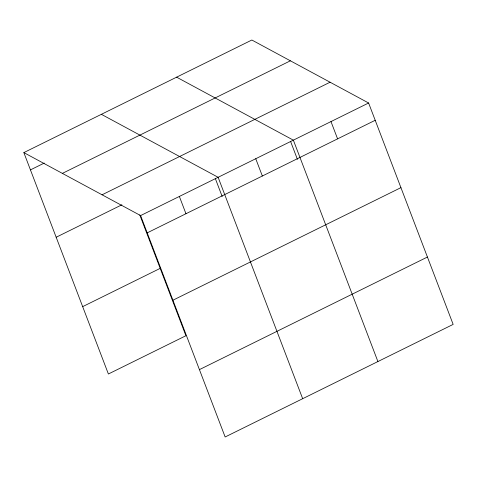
<?xml version="1.0" encoding="UTF-8"?>
<svg xmlns="http://www.w3.org/2000/svg" width="477" height="477" viewBox="0 0 477 477"><rect width="100%" height="100%" fill="white"/><g stroke="black" fill="none" stroke-linecap="round" stroke-linejoin="round"><path stroke-width="0.72" d="M23.85 152.604L251.856 40.02L368.608 103.002L453.15 324.396L225.144 436.98L140.602 215.58L23.85 152.604L108.392 373.998L185.917 335.725L139.791 214.924M30.45 169.884L44.248 163.074M62.38 173.384L290.386 60.806M102.072 194.801L330.078 82.217M56.173 237.242L121.868 204.806M140.602 215.58L368.608 103.002M147.202 232.865L375.208 120.282M82.67 306.639L160.194 268.366M172.924 300.218L400.93 187.64M199.422 369.621L427.428 257.037M176.615 77.173L293.367 140.155L377.909 361.548M101.374 114.325L218.126 177.301L302.668 398.7M330.984 121.575L337.585 138.861M290.535 141.317L297.427 159.36M255.744 158.728L262.344 176.007M215.294 178.47L222.187 196.512M179.364 196.441L185.964 213.726"/></g></svg>
